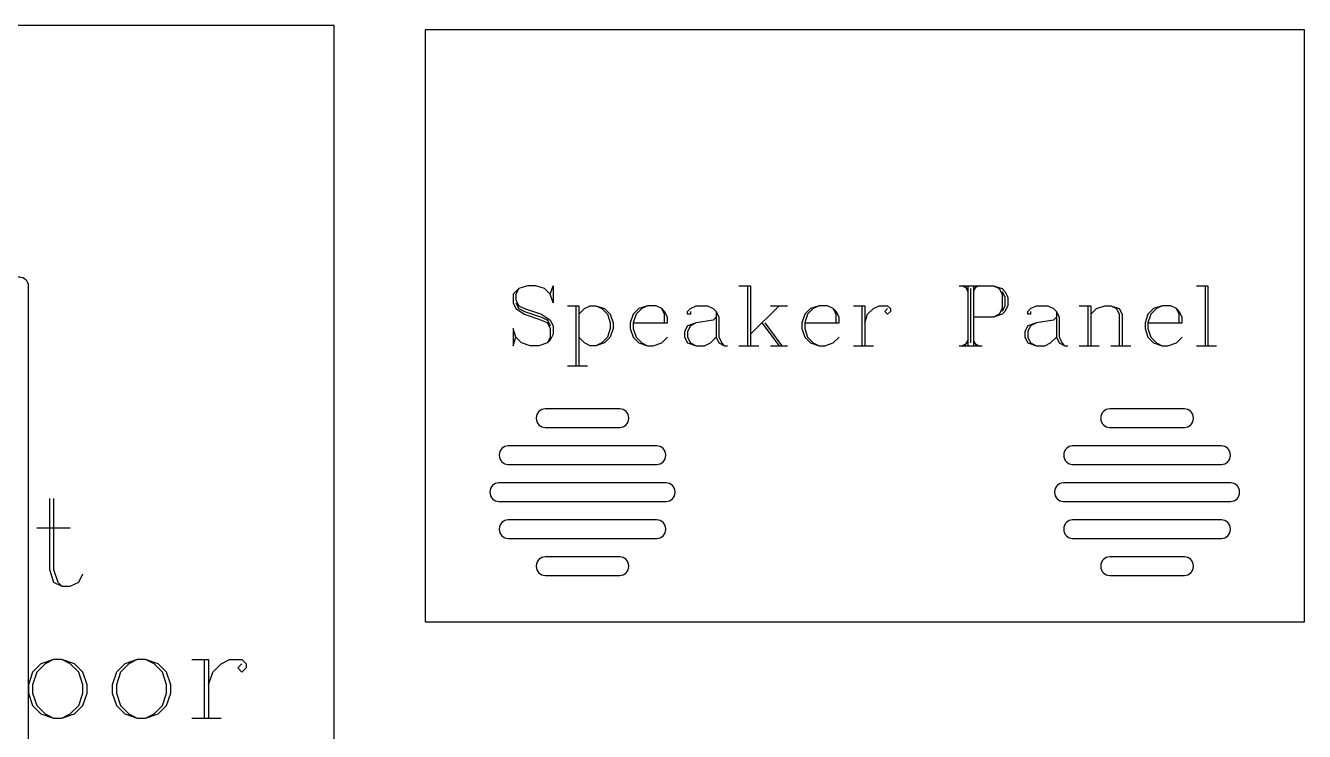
# Model space of a CAD drawing. Extents: x 0 to 107, y -41 to 64.
# Drawn here: x 71.07 to 105.62, y -24.08 to -5 of the extents above; entities that cross this region are included whole.
import ezdxf

# ---------------------------------------------------------------- set-up
doc = ezdxf.new("R2010")
doc.units = 0
doc.layers.add('LAYER_1', color=18, linetype='CONTINUOUS')

msp = doc.modelspace()

# ---------------------------------------------------------------- linework, layer by layer
at = {"layer": 'LAYER_1'}
for points in [[(55.656, -36.502), (79.406, -36.502), (79.406, -5.002), (55.656, -5.002)], [(81.866, -21.114), (105.616, -21.114), (105.616, -5.114), (81.866, -5.114)], [(71.829, -22.137), (71.49, -22.25), (71.263, -22.476), (71.15, -22.816), (71.15, -23.042), (71.263, -23.381), (71.49, -23.607), (71.829, -23.72), (72.055, -23.72), (72.394, -23.607), (72.621, -23.381), (72.734, -23.042), (72.734, -22.816), (72.621, -22.476), (72.394, -22.25), (72.055, -22.137)], [(74.091, -22.137), (73.752, -22.25), (73.525, -22.476), (73.412, -22.816), (73.412, -23.042), (73.525, -23.381), (73.752, -23.607), (74.091, -23.72), (74.317, -23.72), (74.656, -23.607), (74.883, -23.381), (74.996, -23.042), (74.996, -22.816), (74.883, -22.476), (74.656, -22.25), (74.317, -22.137)]]:
    msp.add_lwpolyline(points, close=True, dxfattribs=at)
for points in [[(64.156, -32.202), (70.906, -32.202, 0.414214), (71.156, -31.952), (71.156, -12.052, 0.414214), (70.906, -11.802), (64.156, -11.802, 0.414214), (63.906, -12.052), (63.906, -31.952, 0.414214)], [(87.126, -15.364), (85.106, -15.364, 0.414214), (84.866, -15.604), (84.866, -15.624, 0.414214), (85.106, -15.864), (87.126, -15.864, 0.414214), (87.366, -15.624), (87.366, -15.604, 0.414214)], [(100.356, -15.864), (102.376, -15.864, 0.414214), (102.616, -15.624), (102.616, -15.604, 0.414214), (102.376, -15.364), (100.356, -15.364, 0.414214), (100.116, -15.604), (100.116, -15.624, 0.414214)], [(83.866, -16.604), (83.866, -16.624, 0.414214), (84.106, -16.864), (88.126, -16.864, 0.414214), (88.366, -16.624), (88.366, -16.604, 0.414214), (88.126, -16.364), (84.106, -16.364, 0.414214)], [(99.356, -16.864), (103.376, -16.864, 0.414214), (103.616, -16.624), (103.616, -16.604, 0.414214), (103.376, -16.364), (99.356, -16.364, 0.414214), (99.116, -16.604), (99.116, -16.624, 0.414214)], [(83.856, -17.864), (88.376, -17.864, 0.414214), (88.616, -17.624), (88.616, -17.604, 0.414214), (88.376, -17.364), (83.856, -17.364, 0.414214), (83.616, -17.604), (83.616, -17.624, 0.414214)], [(99.106, -17.864), (103.626, -17.864, 0.414214), (103.866, -17.624), (103.866, -17.604, 0.414214), (103.626, -17.364), (99.106, -17.364, 0.414214), (98.866, -17.604), (98.866, -17.624, 0.414214)], [(83.866, -18.604), (83.866, -18.624, 0.414214), (84.106, -18.864), (88.126, -18.864, 0.414214), (88.366, -18.624), (88.366, -18.604, 0.414214), (88.126, -18.364), (84.106, -18.364, 0.414214)], [(99.356, -18.864), (103.376, -18.864, 0.414214), (103.616, -18.624), (103.616, -18.604, 0.414214), (103.376, -18.364), (99.356, -18.364, 0.414214), (99.116, -18.604), (99.116, -18.624, 0.414214)], [(85.106, -19.864), (87.126, -19.864, 0.414214), (87.366, -19.624), (87.366, -19.604, 0.414214), (87.126, -19.364), (85.106, -19.364, 0.414214), (84.866, -19.604), (84.866, -19.624, 0.414214)], [(102.376, -19.364), (100.356, -19.364, 0.414214), (100.116, -19.604), (100.116, -19.624, 0.414214), (100.356, -19.864), (102.376, -19.864, 0.414214), (102.616, -19.624), (102.616, -19.604, 0.414214)]]:
    msp.add_lwpolyline(points, format="xyb", close=True, dxfattribs=at)
for points in [[(85.245, -12.265), (85.322, -12.033), (85.322, -12.497), (85.245, -12.265), (85.091, -12.11), (84.859, -12.033), (84.627, -12.033), (84.395, -12.11), (84.241, -12.265), (84.241, -12.497), (84.318, -12.651), (84.55, -12.805), (85.013, -12.96), (85.168, -13.037), (85.245, -13.192), (85.245, -13.423), (85.168, -13.578)], [(90.343, -12.033), (90.652, -12.033)], [(90.574, -12.033), (90.574, -13.655)], [(90.652, -12.033), (90.652, -13.655)], [(96.29, -12.033), (97.217, -12.033), (97.448, -12.11), (97.526, -12.188), (97.603, -12.342), (97.603, -12.574), (97.526, -12.728), (97.448, -12.805), (97.217, -12.883), (96.676, -12.883)], [(96.367, -12.033), (96.521, -12.11)], [(96.444, -12.033), (96.521, -12.188)], [(96.521, -12.033), (96.521, -13.655)], [(96.676, -12.033), (96.676, -13.655)], [(96.753, -12.033), (96.676, -12.188)], [(96.83, -12.033), (96.676, -12.11)], [(97.217, -12.033), (97.371, -12.11), (97.448, -12.265), (97.448, -12.651), (97.371, -12.805), (97.217, -12.883)], [(102.7, -12.033), (103.009, -12.033)], [(102.932, -12.033), (102.932, -13.655)], [(103.009, -12.033), (103.009, -13.655)], [(84.395, -12.11), (84.318, -12.265), (84.318, -12.419), (84.395, -12.574), (84.55, -12.651), (85.013, -12.805), (85.245, -12.96), (85.322, -13.114), (85.322, -13.346), (85.245, -13.501), (85.168, -13.578), (84.936, -13.655), (84.704, -13.655), (84.473, -13.578), (84.318, -13.423), (84.241, -13.192), (84.241, -13.655), (84.318, -13.423)], [(96.599, -12.11), (96.599, -13.578)], [(97.448, -12.188), (97.526, -12.342), (97.526, -12.574), (97.448, -12.728)], [(84.318, -12.497), (84.395, -12.651), (84.55, -12.728), (85.013, -12.883), (85.168, -12.96), (85.245, -13.114)], [(85.708, -12.574), (86.017, -12.574)], [(85.94, -12.574), (85.94, -14.196)], [(86.017, -12.574), (86.017, -14.196)], [(86.017, -12.805), (86.172, -12.651), (86.326, -12.574), (86.481, -12.574), (86.713, -12.651), (86.867, -12.805), (86.944, -13.037), (86.944, -13.192), (86.867, -13.423), (86.713, -13.578), (86.481, -13.655), (86.326, -13.655), (86.172, -13.578), (86.017, -13.423)], [(86.481, -12.574), (86.635, -12.651), (86.79, -12.805), (86.867, -13.037), (86.867, -13.192), (86.79, -13.423), (86.635, -13.578), (86.481, -13.655)], [(87.485, -13.037), (88.412, -13.037), (88.412, -12.883), (88.334, -12.728), (88.257, -12.651), (88.103, -12.574), (87.871, -12.574), (87.639, -12.651), (87.485, -12.805), (87.408, -13.037), (87.408, -13.192), (87.485, -13.423), (87.639, -13.578), (87.871, -13.655), (88.026, -13.655), (88.257, -13.578), (88.412, -13.423)], [(87.871, -12.574), (87.717, -12.651), (87.562, -12.805), (87.485, -13.037), (87.485, -13.192), (87.562, -13.423), (87.717, -13.578), (87.871, -13.655)], [(88.334, -13.037), (88.334, -12.805), (88.257, -12.651)], [(89.03, -12.728), (89.03, -12.805), (88.952, -12.805), (88.952, -12.728), (89.03, -12.651), (89.184, -12.574), (89.493, -12.574), (89.647, -12.651), (89.725, -12.728), (89.802, -12.883), (89.802, -13.423), (89.879, -13.578), (89.956, -13.655)], [(89.725, -12.728), (89.725, -13.423), (89.802, -13.578), (89.956, -13.655), (90.034, -13.655)], [(91.424, -12.574), (90.652, -13.346)], [(91.192, -12.574), (91.656, -12.574)], [(92.119, -13.037), (93.046, -13.037), (93.046, -12.883), (92.969, -12.728), (92.891, -12.651), (92.737, -12.574), (92.505, -12.574), (92.273, -12.651), (92.119, -12.805), (92.042, -13.037), (92.042, -13.192), (92.119, -13.423), (92.273, -13.578), (92.505, -13.655), (92.66, -13.655), (92.891, -13.578), (93.046, -13.423)], [(92.505, -12.574), (92.351, -12.651), (92.196, -12.805), (92.119, -13.037), (92.119, -13.192), (92.196, -13.423), (92.351, -13.578), (92.505, -13.655)], [(92.969, -13.037), (92.969, -12.805), (92.891, -12.651)], [(93.432, -12.574), (93.741, -12.574)], [(93.664, -12.574), (93.664, -13.655)], [(93.741, -12.574), (93.741, -13.655)], [(93.741, -13.037), (93.818, -12.805), (93.973, -12.651), (94.127, -12.574), (94.359, -12.574), (94.436, -12.651), (94.436, -12.728), (94.359, -12.805), (94.282, -12.728), (94.359, -12.651)], [(98.221, -12.728), (98.221, -12.805), (98.143, -12.805), (98.143, -12.728), (98.221, -12.651), (98.375, -12.574), (98.684, -12.574), (98.839, -12.651), (98.916, -12.728), (98.993, -12.883), (98.993, -13.423), (99.07, -13.578), (99.147, -13.655)], [(98.916, -12.728), (98.916, -13.423), (98.993, -13.578), (99.147, -13.655), (99.225, -13.655)], [(99.534, -12.574), (99.843, -12.574)], [(99.765, -12.574), (99.765, -13.655)], [(99.843, -12.574), (99.843, -13.655)], [(99.843, -12.805), (99.997, -12.651), (100.229, -12.574), (100.383, -12.574), (100.615, -12.651), (100.692, -12.805), (100.692, -13.655)], [(100.383, -12.574), (100.538, -12.651), (100.615, -12.805), (100.615, -13.655)], [(101.387, -13.037), (102.314, -13.037), (102.314, -12.883), (102.237, -12.728), (102.16, -12.651), (102.005, -12.574), (101.773, -12.574), (101.542, -12.651), (101.387, -12.805), (101.31, -13.037), (101.31, -13.192), (101.387, -13.423), (101.542, -13.578), (101.773, -13.655), (101.928, -13.655), (102.16, -13.578), (102.314, -13.423)], [(101.773, -12.574), (101.619, -12.651), (101.465, -12.805), (101.387, -13.037), (101.387, -13.192), (101.465, -13.423), (101.619, -13.578), (101.773, -13.655)], [(102.237, -13.037), (102.237, -12.805), (102.16, -12.651)], [(89.725, -12.883), (89.647, -12.96), (89.184, -13.037), (88.952, -13.114), (88.875, -13.269), (88.875, -13.423), (88.952, -13.578), (89.184, -13.655), (89.416, -13.655), (89.57, -13.578), (89.725, -13.423)], [(89.184, -13.037), (89.03, -13.114), (88.952, -13.269), (88.952, -13.423), (89.03, -13.578), (89.184, -13.655)], [(90.96, -13.037), (91.424, -13.655)], [(91.038, -13.037), (91.501, -13.655)], [(98.916, -12.883), (98.839, -12.96), (98.375, -13.037), (98.143, -13.114), (98.066, -13.269), (98.066, -13.423), (98.143, -13.578), (98.375, -13.655), (98.607, -13.655), (98.761, -13.578), (98.916, -13.423)], [(98.375, -13.037), (98.221, -13.114), (98.143, -13.269), (98.143, -13.423), (98.221, -13.578), (98.375, -13.655)], [(90.343, -13.655), (90.883, -13.655)], [(91.192, -13.655), (91.656, -13.655)], [(93.432, -13.655), (93.973, -13.655)], [(96.29, -13.655), (96.908, -13.655)], [(96.521, -13.578), (96.367, -13.655)], [(96.521, -13.501), (96.444, -13.655)], [(96.676, -13.501), (96.753, -13.655)], [(96.676, -13.578), (96.83, -13.655)], [(99.534, -13.655), (100.074, -13.655)], [(100.383, -13.655), (100.924, -13.655)], [(102.7, -13.655), (103.241, -13.655)], [(85.708, -14.196), (86.249, -14.196)], [(71.716, -17.783), (71.716, -19.706), (71.829, -20.045), (72.055, -20.158), (72.281, -20.158), (72.508, -20.045), (72.621, -19.819)], [(71.829, -17.783), (71.829, -19.706), (71.942, -20.045), (72.055, -20.158)], [(71.377, -18.575), (72.281, -18.575)], [(71.829, -22.137), (71.603, -22.25), (71.377, -22.476), (71.263, -22.816), (71.263, -23.042), (71.377, -23.381), (71.603, -23.607), (71.829, -23.72)], [(72.055, -23.72), (72.281, -23.607), (72.508, -23.381), (72.621, -23.042), (72.621, -22.816), (72.508, -22.476), (72.281, -22.25), (72.055, -22.137)], [(74.091, -22.137), (73.865, -22.25), (73.638, -22.476), (73.525, -22.816), (73.525, -23.042), (73.638, -23.381), (73.865, -23.607), (74.091, -23.72)], [(74.317, -23.72), (74.543, -23.607), (74.769, -23.381), (74.883, -23.042), (74.883, -22.816), (74.769, -22.476), (74.543, -22.25), (74.317, -22.137)], [(75.561, -22.137), (76.013, -22.137)], [(75.9, -22.137), (75.9, -23.72)], [(76.013, -22.816), (76.127, -22.476), (76.353, -22.25), (76.579, -22.137), (76.918, -22.137), (77.031, -22.25), (77.031, -22.363), (76.918, -22.476), (76.805, -22.363), (76.918, -22.25)], [(76.013, -22.137), (76.013, -23.72)], [(75.561, -23.72), (76.353, -23.72)]]:
    msp.add_lwpolyline(points, dxfattribs=at)

doc.saveas('drawing.dxf')
